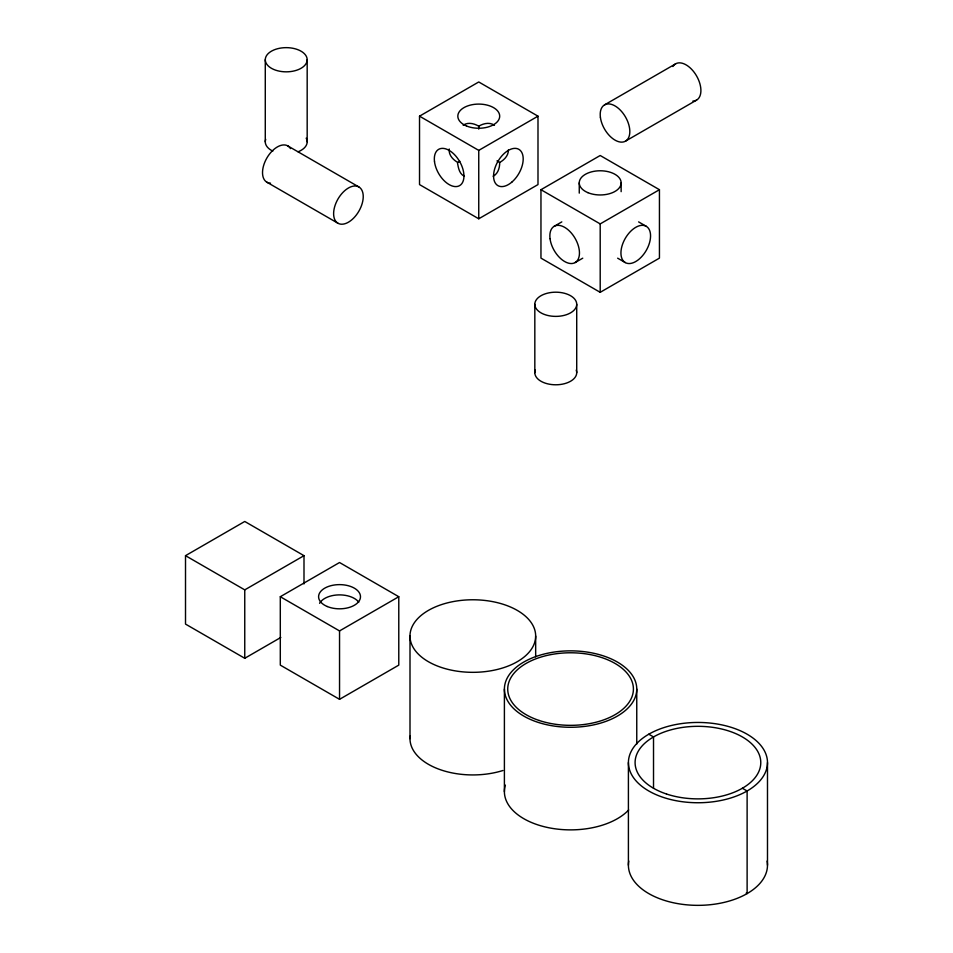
<?xml version="1.0" encoding="UTF-8"?>
<svg xmlns="http://www.w3.org/2000/svg" width="953" height="953" viewBox="0 0 953 953"><rect width="100%" height="100%" fill="white"/><g stroke="black" fill="none" stroke-linecap="round" stroke-linejoin="round"><path stroke-width="1.43" d="M478.751 126.249L478.751 129.108M508.366 149.919C508.604 155.47 504.232 159.925 499.706 162.475C499.753 167.668 498.097 173.672 493.166 176.257M449.232 149.002C448.422 154.684 452.77 159.544 457.369 162.201C458.274 166.978 458.953 173.803 464.409 176.281M463.17 125.224C467.863 121.913 474.177 123.461 478.751 126.189C483.385 123.437 489.747 121.889 494.452 125.308M419.523 116.171L478.751 81.97L537.992 116.171L537.992 184.584L478.751 218.785L419.523 184.584L419.523 116.171L478.751 150.383L537.992 116.171M457.857 162.439L459.846 161.295M604.536 104.878L675.629 63.839M540.959 189.707L600.199 155.506L659.44 189.707L659.44 258.12L600.199 292.321L540.959 258.12L540.959 189.707L600.199 223.907L659.44 189.707M625.478 141.151L696.572 100.113M554.181 226.29L561.805 221.894M575.124 262.575L582.748 258.18M280.813 637.462L244.754 658.285L185.513 624.084L185.513 555.67L244.754 521.47L303.995 555.67L303.995 583.927M185.513 555.67L244.754 589.871L303.995 555.67M280.301 596.721L339.542 562.52L398.783 596.721L398.783 665.123L339.542 699.323L280.301 665.123L280.301 596.721L339.542 630.922L398.783 596.721M638.605 221.894L646.217 226.29A20.942 12.091 -60 0 1 639.582 258.739A20.942 12.091 -60 0 1 621.439 248.268A20.942 12.091 -60 0 1 646.217 226.29M496.989 160.902L499.67 162.451M617.651 258.18L625.275 262.575M287.818 145.916L358.9 186.967A20.942 12.091 -60 0 1 352.265 219.404A20.942 12.091 -60 0 1 334.122 208.933A20.942 12.091 -60 0 1 358.9 186.967M266.864 182.202L337.958 223.24M648.779 734.203L653.52 736.943L653.52 788.25M742.375 788.25L747.116 790.978L747.116 893.592L746.223 893.08M767.487 762.591A69.533 40.145 0 0 1 663.181 797.363A69.533 40.145 0 0 1 663.181 727.83A69.533 40.145 0 0 1 767.487 762.591L767.487 865.205M636.759 689.067A66.186 38.215 0 0 1 537.492 722.16A66.186 38.215 0 0 1 537.492 655.974A66.186 38.215 0 0 1 636.759 689.067L636.759 744.079M628.408 762.591L628.408 865.205M621.142 182.869L621.142 191.66M600.199 223.907L600.199 292.321M579.257 182.869L579.257 193.125M576.72 304.293A20.942 12.091 0 0 1 545.295 314.764A20.942 12.091 0 0 1 545.295 293.81A20.942 12.091 0 0 1 576.72 304.293L576.72 372.694M535.669 636.044A62.838 36.274 0 0 1 441.418 667.469A62.838 36.274 0 0 1 441.418 604.631A62.838 36.274 0 0 1 535.669 636.044L535.669 656.867M534.824 304.293L534.824 372.694M504.399 689.067L504.399 791.669M478.751 150.383L478.751 218.785M410.004 636.044L410.004 738.658M339.542 630.922L339.542 699.323M307.176 59.741A20.942 12.091 0 0 1 275.751 70.212A20.942 12.091 0 0 1 275.751 49.27A20.942 12.091 0 0 1 307.176 59.741L307.176 141.83M265.279 59.741L265.279 141.83M244.754 589.871L244.754 658.285M319.589 603.309A20.942 12.091 0 0 1 338.494 594.898A20.942 12.091 0 0 1 358.769 602.177M628.67 809.979A66.186 38.215 0 0 1 548.761 827.74A66.186 38.215 0 0 1 505.376 785.129M767.105 861.059A69.533 40.145 0 0 1 697.941 905.35A69.533 40.145 0 0 1 628.777 861.059M502.946 770.5A62.838 36.274 0 0 1 438.868 769.178A62.838 36.274 0 0 1 410.159 736.073M270.533 183.179A20.942 12.091 -60 0 1 266.864 158.007A20.942 12.091 -60 0 1 290.498 148.608M306.187 138.161A20.942 12.091 0 0 1 298.098 151.789M272.808 151.11A20.942 12.091 0 0 1 265.72 139.352M672.937 66.519A20.942 12.091 60 0 1 696.572 75.93A20.942 12.091 60 0 1 692.902 101.089M576.231 370.121A20.942 12.091 0 0 1 555.766 384.786A20.942 12.091 0 0 1 535.3 370.121M327.248 606.513A20.942 12.091 0 0 0 360.377 597.96A20.942 12.091 0 0 0 331.001 585.678A20.942 12.091 0 0 0 327.248 606.513M550.036 238.691A20.942 12.091 60 0 0 573.992 263.099A20.942 12.091 60 0 0 569.942 231.519A20.942 12.091 60 0 0 550.036 238.691M539.16 720.48A62.838 36.274 0 0 0 633.411 689.067A62.838 36.274 0 0 0 539.16 657.641A62.838 36.274 0 0 0 539.16 720.48M666.528 794.016A62.838 36.274 0 0 0 760.78 762.591A62.838 36.274 0 0 0 666.528 731.177A62.838 36.274 0 0 0 666.528 794.016M587.906 192.661A20.942 12.091 0 0 0 621.034 184.12A20.942 12.091 0 0 0 591.658 171.826A20.942 12.091 0 0 0 587.906 192.661M434.508 161.736A20.942 12.091 60 0 0 458.476 186.145A20.942 12.091 60 0 0 454.426 154.565A20.942 12.091 60 0 0 434.508 161.736M512.214 181.785A20.942 12.091 -60 0 0 518.849 149.335A20.942 12.091 -60 0 0 494.071 171.314A20.942 12.091 -60 0 0 512.214 181.785M466.47 125.963A20.942 12.091 0 0 0 499.586 117.422A20.942 12.091 0 0 0 470.21 105.14A20.942 12.091 0 0 0 466.47 125.963M600.39 117.267A20.942 12.091 60 0 0 624.346 141.687A20.942 12.091 60 0 0 620.296 110.095A20.942 12.091 60 0 0 600.39 117.267"/></g></svg>
